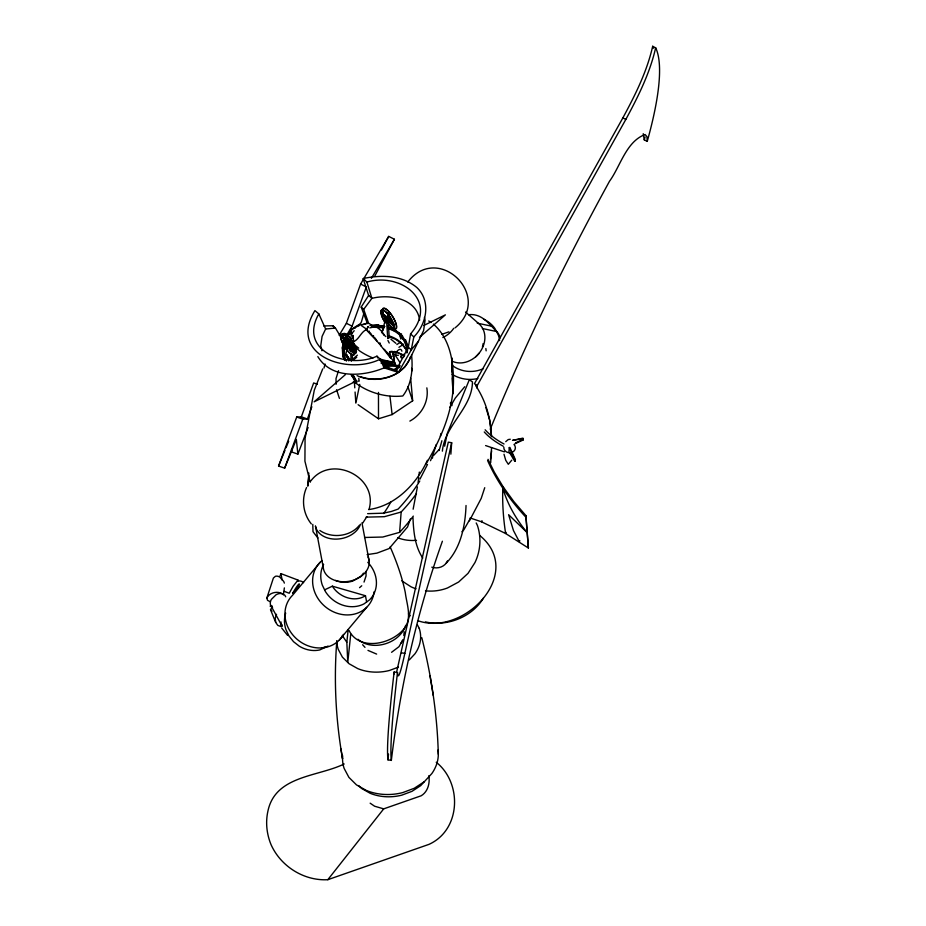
<?xml version="1.0" encoding="UTF-8"?>
<svg xmlns="http://www.w3.org/2000/svg" width="926" height="926" viewBox="0 0 926 926"><rect width="100%" height="100%" fill="white"/><g stroke="black" fill="none" stroke-linecap="round" stroke-linejoin="round"><path stroke-width="1.39" d="M281.053 626.566L277.823 625.409L275.693 622.388L270.531 609.725L272.036 607.248M384.001 361.626L384.846 366.198L391.015 362.24M348.153 356.741L348.245 359.207L347.875 358.188A3.241 1.123 68 0 1 347.701 357.042L347.701 356.765M655.666 47.793A316.588 65.364 -62.5 0 1 647.239 141.389L644.253 139.872L643.246 133.703M647.216 141.412L646.95 136.631L645.098 134.548C626.138 141.458 620.235 166.645 609.493 181.276C565.392 261.757 524.949 344.31 490.224 429.282M466.033 505.503C465.28 525.956 460.789 548.25 445.985 563.413M284.282 591.367L289.213 593.23L293.125 586.251L298.01 580.093L297.674 581.181M450.869 454.157L451.668 442.721L448.3 442.153L396.652 671.975M353.014 335.386L353.651 341.983M308.126 485.872L308.659 478.846A237.716 230.887 -13.2 0 1 308.798 473.001M364.555 537.474L382.808 537.034L399.604 532.346L401.166 512.02L384.383 516.696L366.129 517.136M432.442 458.139L433.171 454.053A206.128 181.913 4.4 0 0 436.25 444.503M509.277 447.628L508.964 451.703L514.729 461.171L515.261 460.928L515.365 459.527L509.821 447.385L509.277 447.628L514.833 459.771L514.729 461.171M523.097 440.012L522.912 438.137L512.518 440.371L523.202 438.611L523.097 440.012L514.844 443.832M490.687 462.722L491.544 447.675M419.073 474.783L419.304 472.086M477.098 388.202L477.353 385.332L625.826 119.431C638.118 96.698 649.913 73.2 655.643 47.839L652.68 46.3C646.95 71.649 635.155 95.158 622.862 117.891L474.39 383.781L477.353 385.332M403.805 635.572L404.199 631.752M348.975 344.449L348.662 344.866A70.77 17.501 63.4 0 0 352.32 351.533L352.864 352.32L352.991 351.614A73.443 17.802 64.8 0 0 348.975 344.449L348.373 344.993A70.804 17.501 63.5 0 0 352.355 352.274L352.69 351.764A73.409 17.779 64.8 0 0 348.685 344.576A70.77 18.937 52.1 0 0 347.273 339.992L345.525 338.58A73.409 18.3 51.2 0 0 347.655 343.569M350.734 634.113L347.771 662.46L346.833 642.274L348.164 629.541M388.526 754.03L387.982 759.829L391.339 760.396C400.368 685.911 417.163 611.797 442.397 541.224M352.355 354.403C352.077 362.46 354.149 358.594 351.29 360.712M280.786 624.332L281.064 621.971M413.135 509.207L417.394 486.891M418.089 482.527L418.795 477.33M490.491 459.273L491.613 450.858M411.549 354.646C412.984 368.861 411.896 384.278 402.798 395.981C385.702 397.81 367.83 392.601 354.345 382.01L354.473 379.683L351.278 374.972M283.368 594.781L284.375 587.894M360.295 376.604C372.727 381.142 387.137 379.313 398.377 372.402L411.248 349.912L413.818 336.925C426.701 324.088 431.273 300.927 416.804 287.477C402 275.161 381.385 274.663 363.362 278.506L366.87 282.06C400.68 272.117 439.109 300.719 410.565 333.916L408.343 347.227L396.073 370.273L398.377 372.402L404.766 366.916L409.142 360.318L423.61 330.536L425.08 320.13L424.432 317.421M386.605 321.287L385.343 319.632L381.987 333.024M444.642 446.182L447.165 433.75L469.308 379.764L472.457 381.882C472.248 408.135 444.758 425.115 442.362 451.159M355.839 403.134L359.763 384.348M440.336 436.273L440.961 433.495M394.14 673.978L394.129 671.975L397.497 672.554C398.03 685.877 404.488 654.717 404.847 653.386L451.668 442.721M369.034 509.439C378.641 476.74 330.906 453.728 310.777 481.022M280.046 575.856L280.983 573.645L298.01 580.093M345.815 354.38L348.164 345.213M323.984 368.073L325.061 363.999M389.013 314.608A70.77 24.863 64.4 0 1 389.209 319.412L389.163 319.725A70.77 26.298 52.7 0 0 390.911 321.901M343.766 343.951L342.377 348.847L342.747 355.538L344.449 359.728L343.037 355.908L342.794 349.368L344.009 345.317M364.231 312.224L361.418 321.901L359.3 325.651M410.45 356.88C403.586 377.75 375.609 384.302 357.054 375.632M306.564 487.527C301.181 499.461 303.091 513.768 311.31 523.908M342.088 348.014L342.863 345.433M410.392 518.988L407.533 526.987L389.117 548.562L376.905 553.135L367.09 554.628M344.576 344.669L342.944 349.889L343.118 356.51L344.553 360.272M348.373 346.926L346.382 343.766L344.426 349.993L344.599 356.313L346.428 361.082M338.546 370.689L336.011 378.607L336.103 384.267M270.299 601.738L267.568 600.372L266.815 598.15L273.39 578.044L275.369 576.331A6.482 4.456 49.3 0 1 279.814 577.106L283.622 581.331A8.554 5.88 49.3 0 1 284.34 583.114M484.738 487.701L481.231 498.35L469.413 520.84M384.047 360.943L383.792 362.124A3.831 2.384 -47 0 0 383.839 362.772L384.672 366.661L391.409 362.483M384.14 361.522L384.579 360.712M339.147 335.293L346.37 323.301L360.608 284.062L388.7 236.396L394.418 239.255L374.66 276.307M344.866 338.152L352.088 326.16L366.326 286.921L360.608 284.062M291.528 449.341L291.806 452.015L297.883 454.122L296.343 439.433L284.652 468.162L278.576 466.056L296.714 417.036L301.332 416.862L313.659 382.947L317.305 384.209M296.714 417.036L302.79 419.142L307.409 418.969L311.842 406.757M266.815 598.15C269.096 592.628 277.603 590.614 282.418 593.925M284.652 468.162L302.79 419.142M405.738 625.247C399.986 643.466 372.437 652.031 357.968 639.276M384.915 367.61C386.165 363.455 392.184 362.24 395.367 364.913L394.14 360.584M297.883 454.122L308.103 427.511M367.506 328.267L368.201 326.461L366.233 329.737L379.22 343.627L390.332 357.76L391.247 357.193L390.853 356.209A8.994 2.801 58.2 0 1 390.054 352.968L390.367 351.498M322.699 368.918L314.296 390.17L305.071 438.449L304.92 461.171L309.828 480.825M368.583 509.578C395.344 506.024 416.607 483.962 427.418 460.28M354.045 328.198L354.67 327.769M355.144 327.376L354.612 328.174M278.576 466.056L284.953 450.383M286.018 447.767L288.669 441.239M430.497 460.697L432.65 455.43M470.153 517.993L481.52 521.789L481.983 520.667M504.415 490.734L503.246 486.983L513.837 501.568L525.887 515.585L528.399 548.03L505.631 533.503A926.509 419.061 22.3 0 1 502.795 488.118L503.246 486.983L494.241 472.005L488.037 459.354M506.094 532.381L505.631 533.503L481.52 521.789M528.399 548.03L525.887 515.585M519.822 540.703L519.359 541.826L513.467 530.552L508.605 514.694L526.917 532.369L527.38 531.246M383.989 361.221L384.232 360.631M364.022 582.084L366.059 575.903L366.001 571.504M276.538 614.274L275.219 618.313L275.693 622.388M419.976 479.112L427.488 464.47M380.227 359.184C347.019 375.667 287.569 354.82 314.921 310.604L318.822 313.891C297.234 351.961 348.604 369.37 376.963 356.174L380.227 359.184L384.116 367.888L398.377 372.402L394.985 369.266M318.822 313.891L325.628 329.019L322.074 336.416L320.743 345.838L321.924 350.757M381.061 363.142L382.218 361.638L384.637 361.001M483.453 598.069C471.866 617.214 447.015 626.914 425.393 621.902M381.454 249.985L388.7 236.396M425.844 464.262C442.593 436.181 455.962 404.407 453.092 371.048C452.108 353.871 446.807 335.548 433.356 324.112M470.547 518.12L463.845 529.799L461.947 531.721M401.074 643.038L402.891 639.901L398.979 646.684L391.582 652.298M449.909 407.313L455.303 398.064L464.736 386.721M371.361 278.367L394.418 239.255M511.777 460.164L508.305 464.285L505.746 460.315L503.999 454.249M369.925 325.616L378.618 324.841M367.414 323.568L361.198 307.05L368.791 295.186M362.656 523.167L366.87 516.662M383.746 513.513L387.161 508.281A187.654 165.511 0.8 0 0 390.83 502.042M400.495 333.869L404.836 339.819L407.417 346.197L407.637 350.213M368.733 323.533L363.686 309.353L371.905 298.357C389.684 293.82 416.827 298.438 419.628 320.176M479.136 353.223L475.883 356.753M344.171 763.985C317.479 776.937 275.45 775.467 267.938 811.014C265.415 822.253 266.665 833.921 271.005 844.547C280.671 866.319 303.925 881.043 327.816 879.7L383.711 808.861L421.133 795.793C427.939 791.811 430.081 783.083 428.831 775.722M357.239 326.183L357.76 326.218M381.454 331.878L383.167 329.818M418.517 341.15L411.248 349.912L408.343 347.227M320.211 562.244L292.558 595.268A32.398 28.475 39.9 0 0 298.716 640.618A32.398 28.475 39.9 0 0 343.488 634.403M339.032 640.352L366.684 607.329M347.192 335.779L350.78 331.52L350.584 329.806L359.531 324.239L361.696 324.737L367.9 322.919A48.58 34.864 -12.1 0 1 374.729 327.353M407.787 281.99C438.449 242.149 493.639 296.644 455.071 327.85M409.257 659.96L414.975 653.791A45.64 34.563 -5.7 0 0 419.223 628.349M433.808 455.268L438.866 449.839M505.723 441.679L508.212 439.572L510.284 439.248M348.049 343.037L347.806 343.268A73.443 25.997 54.7 0 0 342.898 340.548L343.152 340.351A73.409 25.951 54.7 0 1 347.62 342.782M348.836 342.307L350.074 343.754L350.549 350.954M348.627 342.77L349.727 344.322L349.171 344.055M359.554 587.674L361.73 585.776M345.421 374.59L314.122 401.826L354.774 381.836M419.478 337.4L445.383 314.852L423.784 325.477M352.76 359.126L357.424 355.121M353.037 360.411L356.765 357.193M395.877 370.087L399.164 367.275M399.847 365.353L393.851 370.03M387.855 313.358A73.443 26.993 65.3 0 0 388.434 318.868L389.499 319.227A70.804 24.898 64.4 0 0 389.302 314.458M377.31 327.399L381.338 330.895M348.708 344.553L348.407 344.727A70.804 18.914 52.1 0 0 346.856 339.761L347.088 339.46M366.627 601.981L365.481 595.742C354.276 602.814 338.916 596.992 332.353 586.181L324.609 589.85M328.07 646.059L319.725 649.948A27.502 24.169 39.9 0 1 299.329 646.221L293.542 641.706L288.958 635.988L285.879 629.437A29.169 25.639 39.9 0 1 285.683 613.093M401.896 351.197C400.483 344.947 391.304 356.533 398.493 355.225M409.859 421.087C421.712 414.698 429.085 401.328 426.84 387.855M342.898 340.548A1.817 0.66 54.3 0 0 343.592 342.25L343.859 342.064A70.804 26.345 53.9 0 0 347.817 343.592M346.393 347.134L348.454 345.653M388.515 338.441L389.233 337.434L388.098 320.153L386.929 318.637L388.098 320.153L386.582 321.09L387.751 338.499M358.107 404.697L378.502 418.784L392.115 414.57L412.672 400.784L410.669 378.271M345.294 342.284L349.97 341.682M400.831 339.066L399.847 335.397L401.687 334.182M396.884 344.553L400.333 342.273M398.944 347.319L403.701 344.171M424.212 781.764L414.281 788.269L402.717 792.598A46.115 34.922 -5.7 0 1 366.395 790.468L356.487 784.889L348.905 777.365L344.136 768.406A52.157 39.494 -5.7 0 1 342.678 755.813M358.339 325.489C363.177 323.382 346.787 332.121 352.505 329.401M354.068 328.429L354.913 327.7M354.67 349.415L343.071 338.58L342.701 336.775L352.517 345.317M381.512 312.675L394.071 324.401L381.512 312.675L381.882 314.481L386.605 318.891M343.071 338.58L347.25 341.868M381.882 314.481L394.082 326.496M352.169 333.036L350.838 331.786L352.169 333.024L347.667 335.548L350.78 331.52M366.233 329.737L367.147 329.17M385.343 319.921L386.86 318.984M368.212 331.589L369.127 331.022M350.074 343.754L351.591 342.817M349.681 344.761L354.068 348.234M388.098 320.905L394.488 326.241M353.535 343.442L353.35 343.558A91.153 66.498 -19.8 0 0 358.686 348.141M370.412 333.846L375.285 338.314L377.032 341.092M372.622 336.184L373.537 335.617M355.653 348.257L355.572 349.542M355.572 349.611L355.306 347.111A11.17 3.484 58.2 0 0 347.898 335.733M387.6 325.663A11.17 3.484 58.2 0 0 394.21 327.48L394.395 325.512M379.22 343.627L380.146 343.06M381.396 346.231L379.683 343.349M383.538 348.87L385.413 350.375M390.332 357.76L389.927 356.788A8.994 2.801 58.2 0 1 389.128 353.535L389.719 351.799L391.478 351.429M387.739 354.264L388.665 353.697M389.777 356.996L390.703 356.429L391.247 357.193M384.684 361.672L385.077 365.92L383.954 360.851M385.39 361.453L386.2 365.226L386.073 362.228M387.762 361.175L388.295 363.698L387.323 364.531L386.64 361.881M388.341 337.261L387.681 338.43M384.024 315.326L384.29 314.84A73.443 19.608 61.5 0 1 388.237 318.162L388.388 319.181M351.926 360.029L352.725 360.098M515.736 442.802L522.796 439.537M382.936 361.209L383.538 360.99M398.342 667.148L389.499 670.459A40.362 30.558 -5.7 0 1 357.702 668.595L349.033 663.71L342.389 657.124L338.233 649.3A45.64 34.563 -5.7 0 1 336.821 640.746C333.719 680.124 335.721 719.861 342.539 758.753M322.213 647.992L325.964 646.603M441.864 334.309L448.936 331.832M327.816 879.7L428.958 844.373C460.951 829.939 462.456 783.072 436.239 762.248M383.989 315.002A73.409 19.631 61.5 0 1 387.925 318.278L388.237 318.162M384.116 367.888C362.946 376.674 331.276 379.151 317.85 356.603M363.119 324.609L367.24 323.405M369.763 327.885L375.25 326.716L377.461 327.272M325.628 329.019L335.444 328.07L340.976 337.203M393.064 356.522L393.77 356.417L394.163 362.216L385.135 361.8L379.868 360.411M382.913 333.256L383.619 333.244M271.897 605.685L270.114 606.148L271.422 606.565M352.991 341.891C358.964 340.004 360.712 331.89 366.684 329.459A14.434 4.491 58.2 0 1 366.858 330.293M372.009 326.311L379.151 325.894L384.348 326.67M374.949 327.306L384.325 327.85M372.194 326.021L378.514 325.697L383.989 326.542M371.268 325.558L377.935 325.292L384.903 326.45M323.625 325.917L332.955 325.767L335.444 328.07M350.85 341.069L345.479 341.115L343.766 342.122L345.479 341.115L346.995 344.935M280.636 624.923L282.233 624.934M388.388 320.28L387.438 318.938A70.804 17.536 62.2 0 1 384.973 317.051M367.622 513.664L383.167 513.201L391.235 511.499L398.134 509.08L401.132 505.827A206.128 181.913 4.4 0 0 419.779 480.999M345.56 355.619L346.208 355.653M346.127 354.623L348.245 359.207M468.637 314.724C481.265 313.115 488.882 323.487 496.475 331.496L482.4 328.522M390.957 361.788L394.163 362.216L394.071 359.855M383.711 808.861L374.59 806.21L370.157 803.189M401.49 652.818L404.847 653.386M477.226 323.139L490.988 326.045M418.344 620.86C464.32 636.648 525.493 572.928 479.714 535.448M345.78 338.372L345.861 338.395A73.443 18.335 51.3 0 0 347.956 343.384M345.525 338.58L346.856 339.761M357.818 381.107L359.161 381.153L358.767 378.317M354.878 382.021L356.047 382.056L356.105 380.69L353.13 375.458M332.353 586.181L365.481 595.742M376.639 654.092L367.981 650.399M396.073 370.273L383.873 366.164M485.606 445.568L504.392 451.865M301.332 416.862L307.409 418.969M388.712 327.607L394.974 330.003L401.155 334.332M388.156 328.695C398.712 331.427 408.135 341.138 406.676 352.609M388.121 327.515L394.14 329.853L400.217 334.286L393.909 329.725L388.688 327.642M388.422 335.698C396.884 338.083 404.859 344.009 407.023 352.899M388.654 336.601L395.425 339.24L401.016 343.176L405.044 348.141M372.958 358.015L370.134 356.811A92.565 61.266 -15 0 1 359.774 351.035L353.975 346.104M343.592 342.25L344.078 342.47A70.77 26.379 53.9 0 0 347.574 343.824L348.153 345.317L347.516 343.835M343.859 342.064L343.951 342.099A1.817 0.66 54.3 0 1 343.152 340.351M346.37 323.301L352.088 326.16M622.862 117.891L625.826 119.431M361.233 325.477L366.395 329.054M401.687 335.571L402.729 336.207M354.264 382.137L356.128 383.005L356.846 382.218L353.304 375.273M353.246 381.929L354.866 382.693L355.387 381.165L351.29 374.625M401.768 580.833L410.982 586.783A46.115 44.448 -22.4 0 0 416.075 588.809M303.589 582.628L301.957 581.54A7.709 6.91 -53.6 0 0 298.056 581.03M428.738 320.975L431.053 322.537M450.487 402.474L452.374 403.782M272.024 611.241L270.531 609.725M390.922 339.217L395.888 343.315M285.694 596.784L284.919 595.325L282.06 593.624A7.732 5.313 -32.5 0 0 276.122 594.712L271.353 599.411A10.348 7.119 -32.5 0 0 270.554 604.979L272.568 607.514M465.535 312.027L479.344 324.146A23.196 19.411 -48.7 0 1 479.946 352.111A23.196 19.411 -48.7 0 1 452.397 361.314M410.565 333.916L413.818 336.925M385.343 322.688A11.17 3.484 58.2 0 1 381.894 316.079L381.014 312.108A11.17 3.484 58.2 0 1 385.922 312.131A11.17 3.484 58.2 0 1 393.33 323.51L394.464 327.769A11.598 3.611 58.2 0 1 389.371 327.746M361.198 307.05L363.686 309.353M387.149 366.627L389.267 368.583M355.966 349.299L356.441 351.371A11.598 3.611 58.2 0 1 353.003 352.667M394.001 325.755L394.233 325.987A11.598 3.611 58.2 0 0 383.005 309.909A11.598 3.611 58.2 0 0 385.251 322.804M382.947 333.916L385.806 336.589M390.691 362.436L390.135 362.784M389.568 363.131L389.013 363.478M388.295 363.698L387.913 361.314M386.617 364.74L385.957 361.105M383.839 362.772L381.952 361.001L382.507 363.594M385.494 365.434L384.834 361.811M342.701 336.775L354.207 347.528M355.978 349.357L356.221 349.588A11.598 3.611 58.2 0 0 348.72 336.312A11.598 3.611 58.2 0 0 342.747 335.432M348.211 357.575L350.051 359.3M346.405 356.545L350.086 359.983M287.558 635.352L281.643 627.967M408.424 613.926L410.322 615.813M346.833 642.274L342.296 635.572M358.582 785.549L361.429 788.362L370.099 793.258A40.362 30.558 -5.7 0 0 401.884 795.121L412.001 791.325L420.693 785.642L431.852 773.546A52.157 39.494 -5.7 0 0 438.021 750.002M317.919 537.971L313.011 531.732L312.78 524.371M369.405 332.052L370.875 333.557M389.36 317.85L390.054 319.285L389.348 318.822M280.983 573.645L282.048 579.919M525.424 516.708C510.018 500.075 496.764 481.254 487.574 460.477M452.027 405.6L450.372 403.528M362.633 644.727L364.983 647.367M399.847 335.397C404.245 339.877 407.579 345.734 406.989 352.204M526.917 532.369C516.222 519.301 507.517 504.392 502.783 488.118M355.364 352.98L352.644 348.002M386.119 351.267L388.202 353.975M389.337 354.6L390.703 356.429M388.885 354.889L394.163 362.216A91.153 66.498 -19.8 0 1 379.718 358.894M332.955 325.767L334.344 328.024M510.226 452.64L511.661 455.002M513.108 457.375L515.261 460.928M422.765 558.042C414.813 546.282 413.586 531.501 412.961 517.703M475.663 385.586C485.722 400.599 490.942 418.679 491.428 436.678M352.32 351.533L352.656 352.123M271.33 606.426L282.245 626.404M347.042 354.681L347.701 357.042M417.452 624.992L419.235 628.349M308.659 478.846L310.395 482.157M387.925 340.467L389.233 343.037M476.195 522.958L477.411 525.436A52.157 50.27 -22.4 0 1 474.957 562.58L468.024 573.356L458.636 582.014L447.443 587.998A46.115 44.448 -22.4 0 1 425.497 590.834M376.963 356.174L377.82 357.992M346.382 343.766L347.968 347.331M390.182 546.93C396.606 561.607 402.058 576.794 405.287 592.524C406.583 603.312 411.271 615.061 406.329 625.49C395.46 643.767 359.82 652.517 349.021 630.432M394.175 361.858L395.367 364.913L394.916 363.142M343.106 356.093L343.442 356.938M405.588 339.83L407.984 346.092M348.28 357.031L348.523 357.76A3.253 1.123 68 0 1 348.708 358.906L348.789 360.932M485.895 407.602L489.669 419.976L491.579 436.377M407.834 386.536L412.672 400.784M353.269 350.213L352.575 347.273M336.578 389.742L339.414 398.377M363.119 278.587L368.571 295.267L371.905 298.357L366.87 282.06M392.462 351.672L393.758 356.336M343.465 338.326L343.87 339.692A11.17 3.484 58.2 0 0 351.278 351.058A11.17 3.484 58.2 0 0 356.186 351.081L356.07 350.097M400.773 342.273L401.016 343.176M421.781 637.667C431.4 675.772 437.303 714.918 438.311 754.239M385.251 361.314L386.049 365.087M350.584 329.806L351.104 332.272M361.962 522.808L369.173 561.179M315.523 526.338L323.267 567.557M340.918 748.856L342.539 758.649M431.62 685.46L433.194 695.252M430.011 675.667L431.562 685.333M387.925 318.278L388.075 319.285M394.221 330.42L394.163 330.871M485.861 348.546L486.15 350.85M343.21 337.434L343.002 335.721A11.17 3.484 58.2 0 1 346.312 334.471M389.962 396.305L392.115 414.57M411.642 368.305L411.896 370.956M354.403 382.299L354.785 387.855M355.075 392.022L355.746 401.745M351.602 343.025L352.065 350.144M350.734 353.836L351.209 361.036M452.166 372.136L451.656 357.714L452.941 393.781L452.374 377.912M378.468 392.416L378.502 418.784M652.703 46.254A316.588 65.364 -62.5 0 1 653.559 48.245M645.063 137.025A316.588 65.364 -62.5 0 1 644.276 139.849M387.971 759.876A316.588 15.8 -80.4 0 1 394.129 672.01M391.339 760.443A316.588 15.8 -80.4 0 1 397.485 672.589M447.455 560.924A12.246 10.811 4.4 0 1 431.794 567.175M503.154 446.158A43.997 19.897 22.3 0 1 484.263 431.967M504.033 444.005A43.997 19.897 22.3 0 1 485.155 429.803M514.011 444.445A5.799 5.116 4.4 0 1 512.055 452.351M510.62 452.733A5.799 5.116 4.4 0 1 503.813 447.154M416.457 493.662A209.82 185.165 4.4 0 1 401.143 512.009M307.594 485.965A221.603 195.571 4.4 0 1 308.763 475.814M413.32 516.106A209.82 185.165 4.4 0 1 399.581 532.334M441.887 440.718A209.82 185.165 4.4 0 1 439.074 450.511M416.492 540.298A40.362 38.904 -22.4 0 1 397.763 537.786M477.816 378.526A32.398 30.558 -2.1 0 1 452.12 374.301M497.169 331.832A32.398 30.558 -2.1 0 1 500.422 337.735M483.441 368.594A29.238 27.572 -2.1 0 1 452.212 365.423M483.58 319.134A29.238 27.572 -2.1 0 1 494.935 328.522L498.292 334.969A29.238 27.572 -2.1 0 1 499.623 340.606M319.84 530.482A26.842 22.386 -2 0 0 354.484 529.973A27.213 22.71 -2 0 0 359.381 525.308M453.752 328.313A23.196 19.411 -48.7 0 1 442.848 337.539M483.117 343.581A18.161 15.186 -48.7 0 1 482.434 346.949M374.116 591.76A32.398 28.475 39.9 0 1 329.876 609.968A32.398 28.475 39.9 0 1 322.063 560.589M323.602 564.524A29.238 25.697 39.9 0 0 322.26 584.989L325.489 591.691A29.238 25.697 39.9 0 0 364.115 603.821L369.567 599.84A29.238 25.697 39.9 0 0 367.784 562.313M384.209 335.015A3.253 2.581 38.5 0 1 383.781 334.865M392.08 351.22A91.153 61.313 -6.5 0 1 394.163 362.216A24.145 7.512 58.2 0 0 393.307 361.499M392.045 322.769A70.804 26.322 52.6 0 1 389.429 319.505L389.499 319.227A73.409 27.525 51.2 0 1 392.867 322.746M389.244 319.447A73.443 27.525 51.2 0 1 392.612 322.954M388.434 312.317A1.817 0.66 64.9 0 1 388.631 312.502M388.434 316.46A73.409 27.004 65.4 0 1 388.144 313.22M385.934 319.956A12.142 3.773 58.2 0 1 385.436 308.59A12.142 3.773 58.2 0 1 396.583 325.709A12.142 3.773 58.2 0 1 387.658 322.607M383.549 308.555A11.714 3.646 58.2 0 1 392.462 316.426A11.714 3.646 58.2 0 1 396.015 328.279A11.714 3.646 58.2 0 1 387.716 322.468M386.049 319.91A11.714 3.646 58.2 0 1 382.855 309.238M394.268 351.44A87.032 25.326 58.5 0 1 402.694 354.959A87.032 28.856 57.9 0 0 391.004 351.695M387.658 365.099A22.618 16.24 -12.1 0 1 400.044 366.187M387.925 366.372A22.618 16.24 -12.1 0 1 399.175 367.113M392.693 352.146A124.177 89.127 -12.1 0 1 399.939 362.61M347.701 338.21A12.142 3.773 58.2 0 0 341.462 340.548A12.142 3.773 58.2 0 0 353.871 355.005A12.142 3.773 58.2 0 0 347.701 338.21A48.58 34.864 -12.1 0 0 350.41 342.331M351.348 351.359A11.598 3.611 58.2 0 1 343.65 339.541M350.989 338.661A14.33 10.279 -12.1 0 1 354.195 330.732M352.794 338.349A12.489 8.971 -12.1 0 1 352.922 335.976M387.242 368.178A22.618 16.24 -12.1 0 1 388.04 366.302M386.663 367.853A22.618 16.24 -12.1 0 1 387.774 365.029M354.994 352.852A16.737 12.015 -12.2 0 1 353.269 350.213M352.725 342.967A48.58 34.864 -12.1 0 1 352.111 342.377M360.492 524.209A23.196 17.166 -10.6 0 1 336.89 539.106A23.196 17.166 -10.6 0 1 315.419 526.026M335.594 580.405A18.925 14.006 -10.6 0 0 352.852 581.007L360.77 576.366A18.161 13.439 -10.6 0 0 363.42 573.159M367.946 556.862A23.196 17.166 -10.6 0 1 348.662 581.366A23.196 17.166 -10.6 0 1 323.382 564.154M292.651 593.288C300.418 586.829 302.617 575.926 292.651 593.288M387.739 338.221L389.198 337.307L387.739 338.221M401.027 356.093L400.854 356.568A1.956 1.215 -47 0 0 401.085 357.668L402.254 357.83A2.477 1.539 -47 0 0 403.667 356.95L404.5 355.549A1.956 1.215 -47 0 0 404.268 354.45L402.613 354.484L401.027 356.093M341.682 340.699A11.714 3.646 58.2 0 0 353.651 354.635A11.714 3.646 58.2 0 0 347.701 338.43A11.714 3.646 58.2 0 0 341.682 340.699"/></g></svg>
